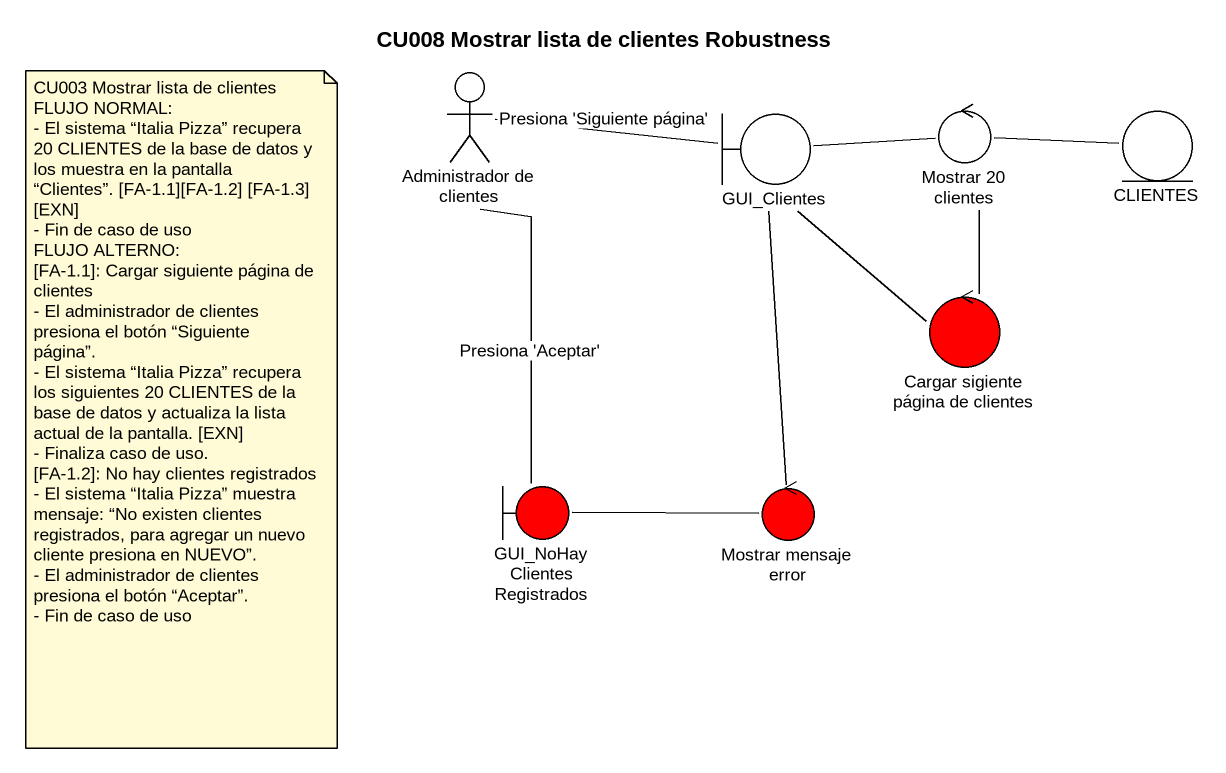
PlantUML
@startuml
title CU008 Mostrar lista de clientes Robustness
actor "Administrador de clientes" as Administrador_de_clientes
boundary GUI_Clientes
control "Mostrar 20 clientes" as Mostrar_20_clientes
entity CLIENTES
control "Cargar sigiente página de clientes" as Cargar_sigiente_página_de #FF0000
boundary GUI_NoHayClientesRegistrados #FF0000
control "Mostrar mensaje error" as Mostrar_mensaje_error #FF0000
Administrador_de_clientes -right- GUI_Clientes : Presiona 'Siguiente página'
Administrador_de_clientes -- GUI_NoHayClientesRegistrados : Presiona 'Aceptar'
GUI_Clientes -right- Mostrar_20_clientes
GUI_Clientes -- Mostrar_mensaje_error
Mostrar_20_clientes -right- CLIENTES
Cargar_sigiente_página_de -up- GUI_Clientes
Cargar_sigiente_página_de -up- Mostrar_20_clientes
Mostrar_mensaje_error -left- GUI_NoHayClientesRegistrados
note as N1
  CU003 Mostrar lista de clientes
  FLUJO NORMAL:
  - El sistema “Italia Pizza” recupera 20 CLIENTES de la base de datos y los muestra en la pantalla “Clientes”. [FA-1.1][FA-1.2] [FA-1.3] [EXN]
  - Fin de caso de uso
  FLUJO ALTERNO:
  [FA-1.1]: Cargar siguiente página de clientes
  - El administrador de clientes presiona el botón “Siguiente página”.
  - El sistema “Italia Pizza” recupera los siguientes 20 CLIENTES de la base de datos y actualiza la lista actual de la pantalla. [EXN]
  - Finaliza caso de uso.
  [FA-1.2]: No hay clientes registrados
  - El sistema “Italia Pizza” muestra mensaje: “No existen clientes registrados, para agregar un nuevo cliente presiona en NUEVO”.
  - El administrador de clientes presiona el botón “Aceptar”.
  - Fin de caso de uso
end note
@enduml
